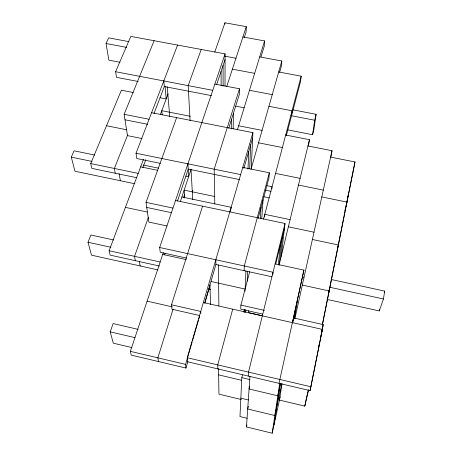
<?xml version="1.0" encoding="UTF-8"?>
<svg xmlns="http://www.w3.org/2000/svg" width="456" height="456" viewBox="0 0 456 456"><rect width="100%" height="100%" fill="white"/><g stroke="black" fill="none" stroke-linecap="round" stroke-linejoin="round"><path stroke-width="0.68" d="M224.95 24.117L224.956 22.8L246.28 26.647L246.12 31.909L244.159 37.939M225.03 86.121L225.07 53.876L130.809 36.406L115.607 71.717L116.508 77.338L138.276 81.527M231.277 128.951L231.38 119.831M233.187 128.866L233.409 113.35M214.861 84.086L239.497 88.777L239.371 94.329L228.735 128.261M249.688 271.702L240.899 305.087L240.745 309.151L262.719 314.098M247.99 169.119L248.708 151.631M244.114 270.676L244.308 265.985L269.336 172.784L242.774 167.398M249.649 168.72L250.692 144.797M244.068 312.246L244.194 309.436M245.02 291.173L245.083 289.765M245.944 270.835L245.117 289.064L211.179 281.534M251.245 168.463L252.909 132.656L151.603 112.7M242.489 374.94L241.811 377.659L239.976 416.533L247.152 418.266M245.664 312.383L245.801 309.573M247.186 281.198L247.676 271.274M248.759 310.61L248.64 312.696L262.194 315.757M242.911 36.97L264.577 40.92L264.28 46.142L260.997 56.92M248.269 376.075L248.52 372.119L285.011 223.497L175.531 200.475M260.302 218.504L261.054 207.394M280.172 396.731L272.175 433.2L246.468 426.936L249.951 376.308M261.727 218.812L263.061 199.91M264.594 216.953L264.793 214.343L290.096 219.644M269.336 172.784L268.932 177.982L258.079 218.515M259.698 56.897L281.819 60.984L281.386 66.148L279.642 72.31M271.89 188.761L272.004 187.416M272.768 274.917L273.041 272.255L159.646 247.5L225.07 53.876M291.544 115.761L292.074 110.757L268.926 106.305M278.32 264.474L280.577 244.194M279.397 263.802L282.52 236.265M278.69 71.98L301.182 76.175L300.595 81.293L286.374 135.443M281.232 256.232L285.011 223.497M285.684 135.027L309.464 139.696L308.45 145.966M287.65 129.857L312.588 134.737L314.674 120.23L316.105 114.296L293.174 109.89M316.105 114.296L314.002 128.866L312.588 134.737M279.021 383.319L303.918 270.123L275.099 263.87M272.175 433.2L279.716 383.319M274.022 424.781L280.377 383.211M282.013 383.764L279.437 400.083L304.802 406.125L308.57 390.022M327.049 299.404L379.232 310.924L383.439 298.993L384.693 291.116L331.364 279.517M292.763 322.854L293.55 317.94L323.247 324.615L310.08 390.638L187.638 361.79L187.256 357.726L252.909 132.656M379.232 310.924L379.438 309.635M293.955 318.767L295.522 309.088M294.496 318.573L297.46 300.344M303.918 270.123L292.478 322.774M307.942 145.971L332.025 150.725L330.697 157.639M322.301 324.809L345.796 207.406M322.381 325.02L355.002 161.954L330.611 157.115M310.08 390.638L322.438 329.403L203.353 302.539M304.802 406.125L306.432 398.008M280.611 383.2L277.824 395.808L249.079 388.979L249.706 386.38M294.85 318.824L332.025 150.725M281.825 383.827L274.843 415.547L247.699 409.009L248.343 406.33M355.002 161.954L345.939 206.716L346.97 202.093L321.805 196.941M347.295 199.226L348.509 193.789M344.89 210.683L345.192 209.332M346.4 203.929L347.153 200.554M337.394 249.403L338.386 244.997L312.394 239.491M328.582 292.661L329.813 287.263L383.439 298.993M328.246 295.106L329.192 290.956L302.317 285.063M321.634 331.552L323.247 324.615M306.592 397.33L308.341 389.817M320.323 338.455L322.438 329.403M318.476 347.694L319.61 342.855M246.468 426.936L246.924 425.009M279.043 265.278L309.464 139.696M275.743 263.938L284.441 228.433M244.199 312.32L244.855 309.784M263.534 219.131L301.182 76.175M232.708 309.162L217.74 364.885L217.808 368.898M250.971 169.427L281.819 60.984M204.727 303.001L215.91 264.497L215.83 259.766M243.852 168.338L252.658 138.037M163.299 252.647L130.359 351.348L131.248 355.116L185.957 368.06L187.923 361.294M204.818 303.132L209.914 285.581M185.957 368.06L185.592 364.384L192.141 341.903M192.54 340.541L198.508 320.066M198.896 318.738L199.494 316.675M230.206 211.333L231.369 207.337M237.405 129.835L264.577 40.92M173.052 309.219L157.85 357.835L158.483 361.562M199.614 315.518L172.026 309.236L171.496 304.79L202.549 206.158M239.497 88.777L214.183 169.187L214.787 203.866M192.312 191.845L192.757 190.488M226.7 86.589L246.28 26.647M164.559 254.847L165.004 253.502M183.58 197.59L184.697 194.233M180.302 201.706L190.847 170.105M177.475 201.096L188.242 169.073L239.839 179.641M216.691 84.44L225.064 59.548M214.742 52.155L224.956 22.8M384.22 292.456L384.693 291.116M131.835 347.557L113.299 343.191L110.209 331.848L113.134 323.56L138.065 329.352M148.411 217.261L134.543 256.34L135.329 260.69M166.924 225.948L148.838 222.066L146.028 202.373L176.626 117.625M201.238 49.459L188.18 85.62L190.084 120.623M142.848 167.608L145.812 159.691M159.372 266.013L110.124 255.115L109.115 250.732L143.423 159.492M160.284 114.655L168.139 93.765M154.003 113.515L164.308 86.537L163.801 80.951M160.347 163.362L136.811 158.54L136.03 153.239L177.583 45.076M158.038 269.929L91.474 255.155L88.014 242.244L90.875 235L113.652 239.981M127.674 134.947L114.359 168.463L115.26 173.246M142.016 138.556L127.486 135.626L124.129 114.319L154.111 40.727M136.817 177.726L91.799 168.367L90.704 163.561L121.393 90.214L133.255 92.517M134.828 183.745L74.944 171.234L71.307 157.132L74.071 150.805L94.802 155.069M119.968 62.272L108.841 60.158L106.06 43.525L108.614 37.854L128.854 41.627M225.007 56.191L235.963 58.225M106.06 43.525L126.785 47.407M232.389 69.169L254.67 73.348M249.489 90.299L272.249 94.631M115.607 71.717L212.752 90.328M164.308 86.537L211.459 95.606M290.928 115.647L314.674 120.23M235.815 106.157L244.148 107.77M160.067 97.726L166.201 98.918L165.083 86.378M190.215 116.28L161.772 110.694L162.188 114.929M238.642 125.788L262.075 130.387M124.129 114.319L149.083 119.261M258.541 142.814L282.384 147.544M124.99 119.785L147.761 124.317M106.533 125.736L126.717 129.789M275.578 173.394L300.099 178.364M298.475 185.056L323.315 190.118M136.03 153.239L240.677 174.591M266.6 185.626L272.061 186.743M143.173 165.015L158.375 168.144M265.392 190.152L270.967 191.298M140.665 166.828L157.736 170.345M185.894 176.141L188.641 176.711L187.918 163.829M263.71 196.724L269.217 197.864M71.307 157.132L92.14 161.441M90.704 163.561L138.191 173.4M214.844 196.536L184.161 190.146L184.72 197.955M181.881 196.975L231.391 207.343M288.363 226.797L314.007 232.201M146.028 202.373L172.966 208.073M146.752 207.434L171.815 212.758M125.417 207.372L147.316 212.04M302.687 276.946L304.044 277.242M186.578 258.073L160.261 252.305L159.646 247.5M215.91 264.497L271.867 276.758M162.701 254.437L186.327 259.618M88.014 242.244L110.911 247.283M109.115 250.732L160.181 261.995M208.688 289.075L210.74 289.531M240.899 305.087L264.463 310.376M171.496 304.79L200.76 311.437L200.862 313.318M147.111 301.154L172.322 306.882M110.209 331.848L134.959 337.634M187.256 357.726L310.992 386.796M130.359 351.348L185.592 364.384M241.811 377.659L249.928 379.574M218.658 374.872L241.663 380.315M240.842 398.162L248.412 399.975M241.264 399.507L218.943 394.161L218.561 368.63M119.101 173.742L120.378 180.73M139.359 261.277L140.174 265.962M167.192 86.765L169.74 116.417M191.013 169.13L192.757 199.637M209.937 284.783L210.547 304.682M218.39 264.799L218.886 305.862M221.08 71.398L221.143 85.591M223.081 65.442L223.115 86.099"/></g></svg>
